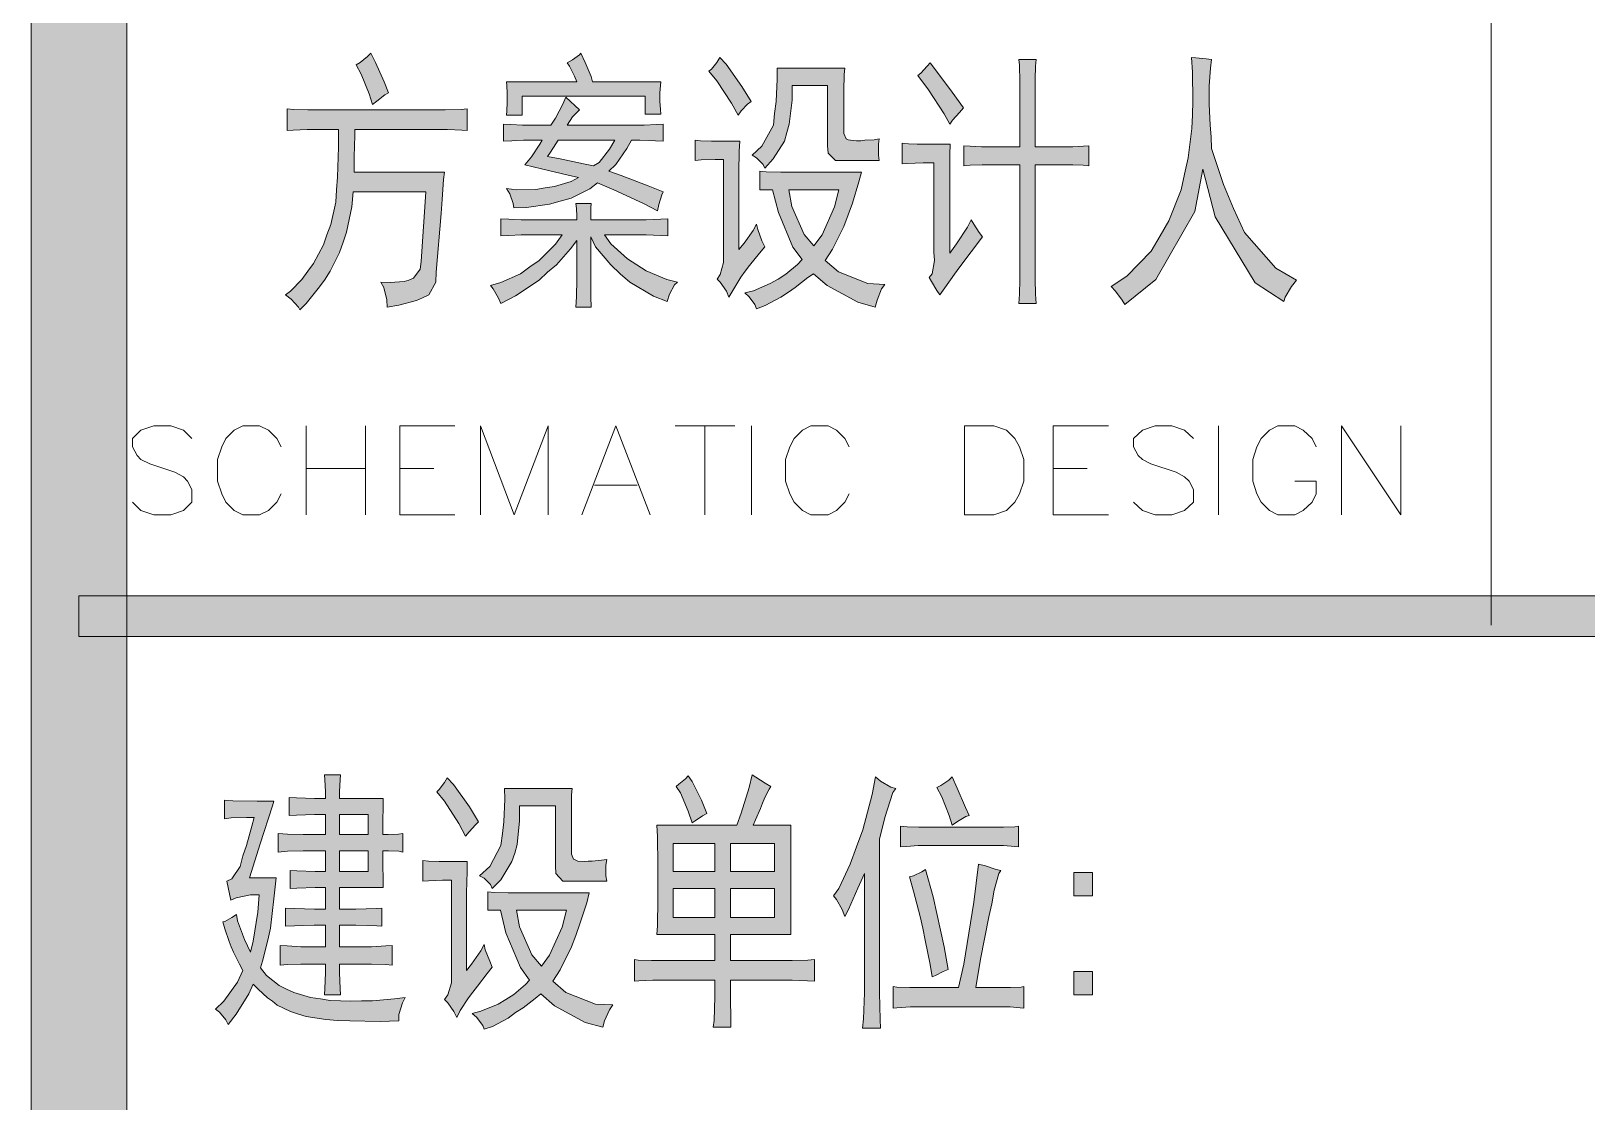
# Model space of a CAD drawing. Header units: millimetres. Extents: x 0 to 586, y 0 to 414.
# Drawn here: x 541.05 to 552.24, y 75.41 to 83.11 of the extents above; entities that cross this region are included whole.
import ezdxf

# ---------------------------------------------------------------- set-up
doc = ezdxf.new("R2010")
doc.units = ezdxf.units.MM

msp = doc.modelspace()

# ---------------------------------------------------------------- hatches: boundary and pattern name
h = msp.add_hatch(color=0)
h.dxf.hatch_style = 2
h.paths.add_polyline_path([(541.736139, 9.860139), (541.048222, 9.860139), (541.048222, 404.223361), (541.736139, 404.223361)])
h = msp.add_hatch(color=0)
h.dxf.hatch_style = 2
h.paths.add_polyline_path([(543.503556, 82.585278), (543.478861, 82.662889), (543.422417, 82.804), (543.387139, 82.871028), (543.415361, 82.888667), (543.468278, 82.931), (543.492972, 82.955694), (543.524722, 82.888667), (543.588222, 82.747556), (543.619972, 82.669944), (543.59175, 82.655833), (543.535306, 82.609972)])
h = msp.add_hatch(color=0)
h.dxf.hatch_style = 2
h.paths.add_polyline_path([(545.002861, 82.955694), (545.034611, 82.888667), (545.076944, 82.786361), (545.087528, 82.747556), (545.577889, 82.747556), (545.574361, 82.722861), (545.570833, 82.669944), (545.570833, 82.638194), (545.570833, 82.609972), (545.574361, 82.55), (545.577889, 82.514722), (545.465, 82.514722), (545.465, 82.64525), (544.579528, 82.64525), (544.579528, 82.507667), (544.466639, 82.507667), (544.470167, 82.539417), (544.473694, 82.599389), (544.473694, 82.631139), (544.473694, 82.666417), (544.470167, 82.722861), (544.466639, 82.747556), (544.974639, 82.747556), (544.957, 82.789889), (544.921722, 82.860444), (544.904083, 82.885139), (544.942889, 82.906306), (544.992278, 82.941583)])
h = msp.add_hatch(color=0)
h.dxf.hatch_style = 2
h.paths.add_polyline_path([(546.001222, 82.923944), (546.047083, 82.874556), (546.159972, 82.715806), (546.227, 82.606444), (546.202306, 82.588806), (546.156444, 82.539417), (546.135278, 82.507667), (546.085889, 82.595861), (545.980056, 82.754611), (545.923611, 82.825167), (545.94125, 82.839278), (545.980056, 82.888667)])
h = msp.add_hatch(color=0)
h.dxf.hatch_style = 2
h.paths.add_polyline_path([(546.883167, 82.183111), (546.833778, 82.183111), (546.780861, 82.236028), (546.777333, 82.288944), (546.777333, 82.722861), (546.523333, 82.722861), (546.523333, 82.617028), (546.502167, 82.444167), (546.484528, 82.384194), (546.466889, 82.320694), (546.38575, 82.193694), (546.325778, 82.126667), (546.315194, 82.154889), (546.265806, 82.20075), (546.234056, 82.221917), (546.304611, 82.285417), (546.389278, 82.437111), (546.396333, 82.521778), (546.406917, 82.606444), (546.413972, 82.768722), (546.413972, 82.846333), (546.900806, 82.846333), (546.897278, 82.800472), (546.89375, 82.684056), (546.89375, 82.617028), (546.89375, 82.405361), (546.89375, 82.377139), (546.911389, 82.338333), (546.9255, 82.331278), (546.943139, 82.32775), (546.985472, 82.324222), (547.017222, 82.324222), (547.045444, 82.32775), (547.112472, 82.331278), (547.14775, 82.338333), (547.144222, 82.299528), (547.144222, 82.221917), (547.14775, 82.183111)])
h = msp.add_hatch(color=0)
h.dxf.hatch_style = 2
h.paths.add_polyline_path([(547.514639, 82.885139), (547.553444, 82.83575), (547.673389, 82.673472), (547.754528, 82.560583), (547.726306, 82.528833), (547.676917, 82.472389), (547.65575, 82.444167), (547.616944, 82.51825), (547.504056, 82.691111), (547.426444, 82.793417), (547.447611, 82.811056), (547.493472, 82.860444)])
h = msp.add_hatch(color=0)
h.dxf.hatch_style = 2
h.paths.add_polyline_path([(548.160222, 82.281889), (548.160222, 82.669944), (548.160222, 82.747556), (548.156694, 82.8675), (548.153167, 82.909833), (548.276639, 82.909833), (548.273111, 82.860444), (548.269583, 82.768722), (548.269583, 82.729917), (548.269583, 82.281889), (548.505944, 82.281889), (548.541222, 82.281889), (548.618833, 82.285417), (548.657639, 82.288944), (548.657639, 82.144306), (548.615306, 82.147833), (548.541222, 82.151361), (548.513, 82.151361), (548.269583, 82.151361), (548.269583, 81.378778), (548.269583, 81.329389), (548.273111, 81.220028), (548.276639, 81.153), (548.153167, 81.153), (548.156694, 81.220028), (548.160222, 81.325861), (548.160222, 81.368194), (548.160222, 82.151361), (547.934444, 82.151361), (547.888583, 82.151361), (547.803917, 82.147833), (547.758056, 82.144306), (547.758056, 82.288944), (547.803917, 82.285417), (547.885056, 82.281889), (547.920333, 82.281889)])
h = msp.add_hatch(color=0)
h.dxf.hatch_style = 2
h.paths.add_polyline_path([(548.816389, 81.276472), (548.929278, 81.350556), (549.105667, 81.530472), (549.169167, 81.639833), (549.232667, 81.749194), (549.320861, 81.971444), (549.345556, 82.084333), (549.37025, 82.20075), (549.398472, 82.412417), (549.402, 82.511194), (549.405528, 82.609972), (549.402, 82.818111), (549.394944, 82.923944), (549.426694, 82.920417), (549.500778, 82.913361), (549.539583, 82.909833), (549.532528, 82.846333), (549.521944, 82.719333), (549.521944, 82.655833), (549.521944, 82.588806), (549.529, 82.437111), (549.536056, 82.352444), (549.539583, 82.267778), (549.62425, 82.01025), (549.698333, 81.837389), (549.775944, 81.664528), (550.001722, 81.407), (550.149889, 81.322333), (550.114611, 81.276472), (550.06875, 81.198861), (550.058167, 81.167111), (549.853556, 81.301167), (549.564278, 81.777417), (549.476083, 82.119611), (549.419639, 81.816222), (549.137417, 81.325861), (548.915167, 81.145944), (548.897528, 81.177694), (548.848139, 81.241194)])
h = msp.add_hatch(color=0)
h.paths.add_polyline_path([(544.992278, 82.546472), (544.942889, 82.497083), (544.904083, 82.437111), (545.419139, 82.437111), (545.457944, 82.437111), (545.546139, 82.440639), (545.595528, 82.444167), (545.595528, 82.320694), (545.539083, 82.324222), (545.426194, 82.32775), (545.366222, 82.32775), (545.334472, 82.267778), (545.253333, 82.154889), (545.203944, 82.1055), (545.292139, 82.07375), (545.486167, 81.999667), (545.595528, 81.957333), (545.584944, 81.936167), (545.563778, 81.865611), (545.553194, 81.81975), (545.454417, 81.872667), (545.239222, 81.971444), (545.122806, 82.020833), (545.066361, 81.9785), (544.932306, 81.911472), (544.854694, 81.890306), (544.777083, 81.869139), (544.611278, 81.844444), (544.519556, 81.840917), (544.516028, 81.872667), (544.491333, 81.943222), (544.466639, 81.982028), (544.540722, 81.971444), (544.678306, 81.974972), (544.745333, 81.985556), (544.812361, 81.996139), (544.932306, 82.031417), (544.985222, 82.059639), (544.911139, 82.077278), (544.720639, 82.123139), (544.600694, 82.151361), (544.646556, 82.207806), (544.706528, 82.299528), (544.724167, 82.32775), (544.614806, 82.32775), (544.590111, 82.32775), (544.505444, 82.324222), (544.445472, 82.320694), (544.445472, 82.444167), (544.498389, 82.440639), (544.583056, 82.437111), (544.614806, 82.437111), (544.787667, 82.437111), (544.819417, 82.4865), (544.872333, 82.588806), (544.8935, 82.638194)])
h.paths.add_polyline_path([(544.762972, 82.211333), (544.854694, 82.193694), (545.0205, 82.158417), (545.094583, 82.144306), (545.133389, 82.169), (545.207472, 82.26425), (545.246278, 82.32775), (544.840583, 82.32775), (544.822944, 82.303056), (544.784139, 82.243083)])
h = msp.add_hatch(color=0)
h.dxf.hatch_style = 2
h.paths.add_polyline_path([(542.889722, 82.553528), (542.935583, 82.55), (543.037889, 82.546472), (543.094333, 82.546472), (543.958639, 82.546472), (544.025667, 82.546472), (544.142083, 82.55), (544.184417, 82.553528), (544.184417, 82.398306), (544.145611, 82.401833), (544.043306, 82.405361), (543.976278, 82.405361), (543.376556, 82.405361), (543.376556, 82.363028), (543.373028, 82.207806), (543.373028, 82.098444), (544.022139, 82.098444), (544.015083, 82.045528), (544.0045, 81.900889), (543.997444, 81.802111), (543.962167, 81.378778), (543.958639, 81.308222), (543.90925, 81.2165), (543.863389, 81.195333), (543.821056, 81.174167), (543.694056, 81.142417), (543.609389, 81.128306), (543.605861, 81.181222), (543.584694, 81.269417), (543.563528, 81.308222), (543.630556, 81.304694), (543.732861, 81.31175), (543.764611, 81.322333), (543.799889, 81.336444), (543.84575, 81.399944), (543.852806, 81.456389), (543.888083, 81.957333), (543.365972, 81.957333), (543.355389, 81.847972), (543.316583, 81.668056), (543.291889, 81.593972), (543.267194, 81.519889), (543.200167, 81.385833), (543.157833, 81.322333), (543.111972, 81.262361), (543.027306, 81.153), (542.981444, 81.107139), (542.970861, 81.128306), (542.917944, 81.18475), (542.879139, 81.2165), (542.914417, 81.241194), (542.995556, 81.325861), (543.037889, 81.385833), (543.080222, 81.442278), (543.150778, 81.576333), (543.175472, 81.646889), (543.203694, 81.720972), (543.238972, 81.88325), (543.246028, 81.971444), (543.253083, 82.063167), (543.260139, 82.278361), (543.260139, 82.405361), (543.097861, 82.405361), (543.034361, 82.405361), (542.932056, 82.401833), (542.889722, 82.398306)])
h = msp.add_hatch(color=0)
h.dxf.hatch_style = 2
h.paths.add_polyline_path([(546.145861, 82.320694), (546.142333, 82.250139), (546.138806, 82.098444), (546.138806, 82.01025), (546.138806, 81.541056), (546.177611, 81.586917), (546.241111, 81.678639), (546.265806, 81.7245), (546.276389, 81.685694), (546.304611, 81.604556), (546.325778, 81.562222), (546.286972, 81.516361), (546.216417, 81.428167), (546.184667, 81.385833), (546.152917, 81.3435), (546.096472, 81.24825), (546.06825, 81.198861), (546.050611, 81.241194), (546.00475, 81.308222), (545.983583, 81.329389), (546.00475, 81.361139), (546.029444, 81.449333), (546.029444, 81.509306), (546.029444, 82.190167), (545.969472, 82.190167), (545.867167, 82.186639), (545.824833, 82.183111), (545.824833, 82.32775), (545.863639, 82.324222), (545.94125, 82.320694), (545.983583, 82.320694)])
h = msp.add_hatch(color=0)
h.dxf.hatch_style = 2
h.paths.add_polyline_path([(547.659278, 82.299528), (547.65575, 82.225444), (547.65575, 82.070222), (547.65575, 81.989083), (547.65575, 81.516361), (547.705139, 81.583389), (547.78275, 81.703333), (547.810972, 81.75625), (547.828611, 81.7245), (547.867417, 81.664528), (547.892111, 81.632778), (547.729833, 81.417583), (547.691028, 81.364667), (547.620472, 81.265889), (547.585194, 81.2165), (547.564028, 81.24825), (547.525222, 81.31175), (547.507583, 81.339972), (547.52875, 81.368194), (547.546389, 81.463444), (547.542861, 81.523417), (547.542861, 82.165472), (547.46525, 82.165472), (547.348833, 82.161944), (547.313556, 82.158417), (547.313556, 82.306583), (547.359417, 82.303056), (547.422917, 82.299528), (547.440556, 82.299528)])
h = msp.add_hatch(color=0)
h.paths.add_polyline_path([(546.2905, 82.1055), (546.336361, 82.101972), (546.442194, 82.098444), (546.498639, 82.098444), (547.02075, 82.098444), (547.003111, 82.027889), (546.95725, 81.876194), (546.9255, 81.791528), (546.89375, 81.706861), (546.812611, 81.544583), (546.759694, 81.463444), (546.854944, 81.382306), (547.066611, 81.297639), (547.190083, 81.290583), (547.165389, 81.258833), (547.133639, 81.177694), (547.119528, 81.128306), (546.996056, 81.163583), (546.773806, 81.283528), (546.675028, 81.368194), (546.636222, 81.339972), (546.5445, 81.269417), (546.495111, 81.234139), (546.442194, 81.198861), (546.329306, 81.138889), (546.265806, 81.114194), (546.255222, 81.145944), (546.212889, 81.202389), (546.181139, 81.230611), (546.244639, 81.244722), (546.364583, 81.297639), (546.421028, 81.329389), (546.477472, 81.364667), (546.562139, 81.435222), (546.593889, 81.4705), (546.526861, 81.558694), (546.424556, 81.809167), (546.382222, 81.971444), (546.2905, 81.971444)])
h.paths.add_polyline_path([(546.678556, 81.569278), (546.738528, 81.646889), (546.826722, 81.847972), (546.858472, 81.971444), (546.498639, 81.971444), (546.519806, 81.8515), (546.608, 81.650417)])
h = msp.add_hatch(color=0)
h.dxf.hatch_style = 2
h.paths.add_polyline_path([(544.974639, 81.75625), (544.974639, 81.780944), (544.971111, 81.837389), (544.967583, 81.872667), (545.076944, 81.872667), (545.073417, 81.840917), (545.073417, 81.784472), (545.073417, 81.75625), (545.419139, 81.75625), (545.472056, 81.75625), (545.577889, 81.759778), (545.627278, 81.763306), (545.627278, 81.639833), (545.577889, 81.643361), (545.472056, 81.646889), (545.419139, 81.646889), (545.172194, 81.646889), (545.218056, 81.583389), (545.338, 81.474028), (545.405028, 81.431694), (545.472056, 81.389361), (545.620222, 81.325861), (545.697833, 81.308222), (545.676667, 81.287056), (545.641389, 81.220028), (545.62375, 81.167111), (545.524972, 81.205917), (545.355639, 81.308222), (545.285083, 81.368194), (545.218056, 81.431694), (545.108694, 81.562222), (545.073417, 81.632778), (545.073417, 81.368194), (545.073417, 81.322333), (545.073417, 81.202389), (545.076944, 81.128306), (544.967583, 81.128306), (544.971111, 81.202389), (544.974639, 81.329389), (544.974639, 81.385833), (544.974639, 81.608083), (544.928778, 81.548111), (544.826472, 81.431694), (544.762972, 81.378778), (544.703, 81.322333), (544.533667, 81.209444), (544.427833, 81.153), (544.410194, 81.191806), (544.371389, 81.258833), (544.35375, 81.283528), (544.427833, 81.304694), (544.568944, 81.368194), (544.635972, 81.417583), (544.703, 81.463444), (544.819417, 81.579861), (544.868806, 81.646889), (544.60775, 81.646889), (544.572472, 81.646889), (544.484278, 81.643361), (544.427833, 81.639833), (544.427833, 81.763306), (544.484278, 81.759778), (544.572472, 81.75625), (544.60775, 81.75625)])
h = msp.add_hatch(color=0)
h.dxf.hatch_style = 2
h.paths.add_polyline_path([(541.390417, 78.757639), (541.390417, 79.050444), (575.772139, 79.050444), (575.772139, 78.757639)])
h = msp.add_hatch(color=0)
h.paths.add_polyline_path([(543.164889, 77.593472), (543.164889, 77.642861), (543.161361, 77.727528), (543.157833, 77.762806), (543.27425, 77.762806), (543.270722, 77.727528), (543.267194, 77.642861), (543.267194, 77.593472), (543.581167, 77.593472), (543.581167, 77.547611), (543.577639, 77.417083), (543.577639, 77.332417), (543.616444, 77.332417), (543.690528, 77.335944), (543.722278, 77.339472), (543.722278, 77.205417), (543.694056, 77.212472), (543.619972, 77.216), (543.577639, 77.216), (543.577639, 77.127806), (543.581167, 76.997278), (543.581167, 76.951417), (543.267194, 76.951417), (543.267194, 76.796194), (543.383611, 76.796194), (543.531778, 76.799722), (543.570583, 76.80325), (543.570583, 76.672722), (543.535306, 76.67625), (543.383611, 76.679778), (543.267194, 76.679778), (543.267194, 76.524556), (543.443583, 76.524556), (543.4965, 76.524556), (543.598806, 76.531611), (543.644667, 76.535139), (543.644667, 76.394028), (543.598806, 76.397556), (543.4965, 76.401083), (543.443583, 76.401083), (543.267194, 76.401083), (543.267194, 76.337583), (543.270722, 76.224694), (543.27425, 76.178833), (543.157833, 76.178833), (543.161361, 76.224694), (543.164889, 76.337583), (543.164889, 76.401083), (543.030833, 76.401083), (542.9885, 76.401083), (542.89325, 76.397556), (542.840333, 76.394028), (542.840333, 76.535139), (542.889722, 76.531611), (542.9885, 76.524556), (543.037889, 76.524556), (543.164889, 76.524556), (543.164889, 76.679778), (543.08375, 76.679778), (542.942639, 76.67625), (542.879139, 76.672722), (542.879139, 76.80325), (542.942639, 76.799722), (543.087278, 76.796194), (543.164889, 76.796194), (543.164889, 76.951417), (543.090806, 76.951417), (542.960278, 76.947889), (542.910889, 76.944361), (542.910889, 77.074889), (542.960278, 77.071361), (543.090806, 77.067833), (543.164889, 77.067833), (543.164889, 77.216), (543.059056, 77.216), (543.006139, 77.216), (542.89325, 77.212472), (542.826222, 77.205417), (542.826222, 77.339472), (542.89325, 77.335944), (543.006139, 77.332417), (543.059056, 77.332417), (543.164889, 77.332417), (543.164889, 77.477056), (543.087278, 77.477056), (542.95675, 77.473528), (542.903833, 77.47), (542.903833, 77.600528), (542.95675, 77.597), (543.087278, 77.593472)])
h.paths.add_polyline_path([(543.471806, 77.067833), (543.471806, 77.216), (543.267194, 77.216), (543.267194, 77.067833)])
h.paths.add_polyline_path([(543.471806, 77.332417), (543.471806, 77.477056), (543.267194, 77.477056), (543.267194, 77.332417)])
h = msp.add_hatch(color=0)
h.dxf.hatch_style = 2
h.paths.add_polyline_path([(544.039778, 77.741639), (544.085639, 77.69225), (544.202056, 77.5335), (544.265556, 77.424139), (544.244389, 77.402972), (544.198528, 77.353583), (544.173833, 77.321833), (544.124444, 77.413556), (544.022139, 77.572306), (543.965694, 77.639333), (543.983333, 77.656972), (544.022139, 77.706361)])
h = msp.add_hatch(color=0)
h.paths.add_polyline_path([(546.51275, 77.399444), (546.51275, 76.61275), (546.078833, 76.61275), (546.078833, 76.425778), (546.459833, 76.425778), (546.523333, 76.425778), (546.636222, 76.429306), (546.682083, 76.432833), (546.682083, 76.277611), (546.632694, 76.281139), (546.523333, 76.284667), (546.459833, 76.284667), (546.078833, 76.284667), (546.078833, 76.164722), (546.082361, 75.995389), (546.082361, 75.946), (545.955361, 75.946), (545.962417, 75.995389), (545.965944, 76.164722), (545.965944, 76.284667), (545.592, 76.284667), (545.521444, 76.284667), (545.419139, 76.281139), (545.387389, 76.277611), (545.387389, 76.432833), (545.415611, 76.429306), (545.510861, 76.425778), (545.577889, 76.425778), (545.965944, 76.425778), (545.965944, 76.61275), (545.549667, 76.61275), (545.553194, 76.67625), (545.556722, 76.86675), (545.556722, 76.990222), (545.556722, 77.113694), (545.553194, 77.318306), (545.549667, 77.399444), (546.124694, 77.399444), (546.156444, 77.487639), (546.212889, 77.671083), (546.234056, 77.762806), (546.262278, 77.745167), (546.329306, 77.702833), (546.368111, 77.678139), (546.357528, 77.6605), (546.325778, 77.600528), (546.308139, 77.558194), (546.294028, 77.519389), (546.25875, 77.43825), (546.241111, 77.399444)])
h.paths.add_polyline_path([(546.396333, 76.736222), (546.396333, 76.944361), (546.078833, 76.944361), (546.078833, 76.736222)])
h.paths.add_polyline_path([(546.396333, 77.067833), (546.396333, 77.268917), (546.078833, 77.268917), (546.078833, 77.067833)])
h.paths.add_polyline_path([(545.965944, 76.736222), (545.965944, 76.944361), (545.666083, 76.944361), (545.666083, 76.736222)])
h.paths.add_polyline_path([(545.965944, 77.067833), (545.965944, 77.268917), (545.666083, 77.268917), (545.666083, 77.067833)])
h = msp.add_hatch(color=0)
h.dxf.hatch_style = 2
h.paths.add_polyline_path([(545.775444, 77.75575), (545.803667, 77.713417), (545.870694, 77.579361), (545.9095, 77.484111), (545.87775, 77.466472), (545.824833, 77.431194), (545.803667, 77.417083), (545.775444, 77.50175), (545.719, 77.632278), (545.68725, 77.678139), (545.708417, 77.695778), (545.754278, 77.734583)])
h = msp.add_hatch(color=0)
h.dxf.hatch_style = 2
h.paths.add_polyline_path([(547.267694, 77.664028), (547.246528, 77.635806), (547.190083, 77.455889), (547.151278, 77.300667), (547.151278, 76.316417), (547.151278, 76.192944), (547.154806, 76.002444), (547.158333, 75.938944), (547.027806, 75.938944), (547.034861, 76.005972), (547.041917, 76.192944), (547.041917, 76.309361), (547.041917, 77.053722), (546.996056, 76.947889), (546.929028, 76.792667), (546.900806, 76.743278), (546.883167, 76.792667), (546.840833, 76.86675), (546.819667, 76.891444), (546.858472, 76.944361), (546.939611, 77.12075), (546.985472, 77.244222), (547.031333, 77.367694), (547.098361, 77.621694), (547.123056, 77.748694), (547.158333, 77.716944), (547.232417, 77.674611)])
h = msp.add_hatch(color=0)
h.dxf.hatch_style = 2
h.paths.add_polyline_path([(547.673389, 77.748694), (547.708667, 77.667556), (547.768639, 77.526444), (547.796861, 77.47), (547.772167, 77.462944), (547.712194, 77.427667), (547.673389, 77.399444), (547.652222, 77.47), (547.599306, 77.604056), (547.564028, 77.671083), (547.59225, 77.685194), (547.648694, 77.724)])
h = msp.add_hatch(color=0)
h.dxf.hatch_style = 2
h.paths.add_polyline_path([(542.794472, 77.572306), (542.783889, 77.540556), (542.695694, 77.265389), (542.618083, 77.021972), (542.812111, 77.021972), (542.794472, 76.870278), (542.769778, 76.658611), (542.755667, 76.595111), (542.741556, 76.535139), (542.713333, 76.42225), (542.699222, 76.372861), (542.741556, 76.319944), (542.833278, 76.245861), (542.886194, 76.221167), (542.939111, 76.196472), (543.059056, 76.161194), (543.129611, 76.150611), (543.200167, 76.140028), (543.348333, 76.132972), (543.425944, 76.1365), (543.503556, 76.1365), (543.662306, 76.150611), (543.739917, 76.161194), (543.71875, 76.122389), (543.694056, 76.037722), (543.694056, 75.991861), (543.56, 75.988333), (543.341278, 75.991861), (543.253083, 75.995389), (543.168417, 76.002444), (543.027306, 76.023611), (542.970861, 76.04125), (542.914417, 76.058889), (542.819167, 76.10475), (542.783889, 76.132972), (542.748611, 76.157667), (542.681583, 76.221167), (542.646306, 76.256444), (542.614556, 76.185889), (542.522833, 76.04125), (542.466389, 75.967167), (542.44875, 75.998917), (542.402889, 76.055361), (542.374667, 76.076528), (542.434639, 76.132972), (542.533417, 76.270556), (542.572222, 76.355222), (542.547528, 76.401083), (542.505194, 76.48575), (542.487556, 76.524556), (542.473444, 76.563361), (542.441694, 76.655083), (542.427583, 76.704472), (542.441694, 76.708), (542.491083, 76.736222), (542.526361, 76.757389), (542.533417, 76.711528), (542.582806, 76.577472), (542.625139, 76.48575), (542.646306, 76.566889), (542.678056, 76.775028), (542.688639, 76.8985), (542.625139, 76.8985), (542.522833, 76.877333), (542.484028, 76.859694), (542.455806, 76.997278), (542.491083, 77.014917), (542.551056, 77.103111), (542.572222, 77.180722), (542.596917, 77.254806), (542.635722, 77.392389), (542.653361, 77.455889), (542.596917, 77.455889), (542.487556, 77.452361), (542.438167, 77.445306), (542.438167, 77.579361), (542.498139, 77.575833), (542.674528, 77.572306)])
h = msp.add_hatch(color=0)
h.dxf.hatch_style = 2
h.paths.add_polyline_path([(544.921722, 76.997278), (544.872333, 76.997278), (544.822944, 77.053722), (544.819417, 77.106639), (544.819417, 77.540556), (544.561889, 77.540556), (544.561889, 77.431194), (544.54425, 77.261861), (544.526611, 77.198361), (544.505444, 77.138389), (544.427833, 77.007861), (544.364333, 76.944361), (544.35375, 76.972583), (544.307889, 77.018444), (544.272611, 77.036083), (544.346694, 77.103111), (544.427833, 77.254806), (544.438417, 77.339472), (544.449, 77.424139), (544.456056, 77.586417), (544.452528, 77.664028), (544.939361, 77.664028), (544.935833, 77.618167), (544.935833, 77.50175), (544.935833, 77.431194), (544.935833, 77.223056), (544.935833, 77.191306), (544.949944, 77.156028), (544.967583, 77.148972), (544.981694, 77.141917), (545.027556, 77.138389), (545.055778, 77.141917), (545.084, 77.141917), (545.151028, 77.148972), (545.189833, 77.1525), (545.182778, 77.113694), (545.182778, 77.036083), (545.189833, 76.997278)])
h = msp.add_hatch(color=0)
h.dxf.hatch_style = 2
h.paths.add_polyline_path([(547.994417, 77.385333), (548.043806, 77.385333), (548.124944, 77.388861), (548.149639, 77.392389), (548.149639, 77.244222), (548.124944, 77.24775), (548.043806, 77.254806), (547.987361, 77.254806), (547.468778, 77.254806), (547.429972, 77.254806), (547.345306, 77.24775), (547.302972, 77.244222), (547.302972, 77.392389), (547.348833, 77.388861), (547.4335, 77.385333), (547.468778, 77.385333)])
h = msp.add_hatch(color=0)
h.dxf.hatch_style = 2
h.paths.add_polyline_path([(544.184417, 77.138389), (544.184417, 77.067833), (544.180889, 76.912611), (544.180889, 76.827944), (544.180889, 76.355222), (544.216167, 76.401083), (544.283194, 76.496333), (544.307889, 76.542194), (544.314944, 76.503389), (544.346694, 76.42225), (544.364333, 76.379917), (544.329056, 76.334056), (544.2585, 76.242333), (544.22675, 76.2), (544.195, 76.157667), (544.135028, 76.065944), (544.110333, 76.016556), (544.089167, 76.058889), (544.046833, 76.122389), (544.022139, 76.147083), (544.046833, 76.178833), (544.071528, 76.267028), (544.071528, 76.323472), (544.071528, 77.004333), (544.008028, 77.004333), (543.905722, 77.000806), (543.866917, 76.997278), (543.866917, 77.145444), (543.905722, 77.141917), (543.983333, 77.138389), (544.022139, 77.138389)])
h = msp.add_hatch(color=0)
h.dxf.hatch_style = 2
h.paths.add_polyline_path([(548.022639, 77.074889), (548.008528, 77.053722), (547.976778, 76.933778), (547.959139, 76.835), (547.937972, 76.73975), (547.878, 76.436361), (547.842722, 76.23175), (548.040278, 76.23175), (548.093194, 76.23175), (548.170806, 76.235278), (548.188444, 76.238806), (548.188444, 76.083583), (548.16375, 76.087111), (548.089667, 76.094167), (548.040278, 76.094167), (547.447611, 76.094167), (547.373528, 76.094167), (547.27475, 76.087111), (547.250056, 76.083583), (547.250056, 76.238806), (547.27475, 76.235278), (547.37, 76.23175), (547.437028, 76.23175), (547.71925, 76.23175), (547.758056, 76.401083), (547.828611, 76.845583), (547.863889, 77.12075), (547.913278, 77.106639), (547.990889, 77.081944)])
h = msp.add_hatch(color=0)
h.dxf.hatch_style = 2
h.paths.add_polyline_path([(547.482889, 77.081944), (547.535806, 76.884389), (547.616944, 76.524556), (547.645167, 76.362278), (547.609889, 76.348167), (547.553444, 76.319944), (547.52875, 76.309361), (547.514639, 76.397556), (547.479361, 76.573944), (547.461722, 76.658611), (547.444083, 76.743278), (547.394694, 76.926722), (547.366472, 77.029028), (547.394694, 77.036083), (547.454667, 77.064306)])
h = msp.add_hatch(color=0)
h.dxf.hatch_style = 2
h.paths.add_polyline_path([(548.682333, 76.891444), (548.548278, 76.891444), (548.548278, 77.060778), (548.682333, 77.060778)])
h = msp.add_hatch(color=0)
h.paths.add_polyline_path([(544.332583, 76.919667), (544.378444, 76.916139), (544.48075, 76.912611), (544.540722, 76.912611), (545.062833, 76.912611), (545.045194, 76.842056), (544.995806, 76.690361), (544.967583, 76.605694), (544.935833, 76.524556), (544.854694, 76.35875), (544.801778, 76.277611), (544.8935, 76.196472), (545.108694, 76.111806), (545.232167, 76.108278), (545.207472, 76.073), (545.172194, 75.991861), (545.161611, 75.946), (545.034611, 75.981278), (544.812361, 76.101222), (544.713583, 76.185889), (544.674778, 76.154139), (544.586583, 76.087111), (544.533667, 76.051833), (544.48075, 76.013028), (544.367861, 75.953056), (544.307889, 75.931889), (544.297306, 75.960111), (544.251444, 76.020083), (544.219694, 76.044778), (544.283194, 76.062417), (544.406667, 76.111806), (544.463111, 76.147083), (544.519556, 76.182361), (544.604222, 76.252917), (544.632444, 76.284667), (544.568944, 76.376389), (544.463111, 76.626861), (544.424306, 76.789139), (544.332583, 76.789139)])
h.paths.add_polyline_path([(544.720639, 76.386972), (544.777083, 76.464583), (544.868806, 76.665667), (544.900556, 76.789139), (544.540722, 76.789139), (544.561889, 76.669194), (544.650083, 76.468111)])
h = msp.add_hatch(color=0)
h.dxf.hatch_style = 2
h.paths.add_polyline_path([(548.682333, 76.178833), (548.548278, 76.178833), (548.548278, 76.348167), (548.682333, 76.348167)])

# ---------------------------------------------------------------- linework, layer by layer
at = {"color": 0, "lineweight": 0}
for points in [[(541.736139, 9.860139), (541.048222, 9.860139), (541.048222, 404.223361), (541.736139, 404.223361)], [(543.503556, 82.585278), (543.478861, 82.662889), (543.422417, 82.804), (543.387139, 82.871028), (543.415361, 82.888667), (543.468278, 82.931), (543.492972, 82.955694), (543.524722, 82.888667), (543.588222, 82.747556), (543.619972, 82.669944), (543.59175, 82.655833), (543.535306, 82.609972)], [(545.002861, 82.955694), (545.034611, 82.888667), (545.076944, 82.786361), (545.087528, 82.747556), (545.577889, 82.747556), (545.574361, 82.722861), (545.570833, 82.669944), (545.570833, 82.638194), (545.570833, 82.609972), (545.574361, 82.55), (545.577889, 82.514722), (545.465, 82.514722), (545.465, 82.64525), (544.579528, 82.64525), (544.579528, 82.507667), (544.466639, 82.507667), (544.470167, 82.539417), (544.473694, 82.599389), (544.473694, 82.631139), (544.473694, 82.666417), (544.470167, 82.722861), (544.466639, 82.747556), (544.974639, 82.747556), (544.957, 82.789889), (544.921722, 82.860444), (544.904083, 82.885139), (544.942889, 82.906306), (544.992278, 82.941583)], [(546.001222, 82.923944), (546.047083, 82.874556), (546.159972, 82.715806), (546.227, 82.606444), (546.202306, 82.588806), (546.156444, 82.539417), (546.135278, 82.507667), (546.085889, 82.595861), (545.980056, 82.754611), (545.923611, 82.825167), (545.94125, 82.839278), (545.980056, 82.888667)], [(546.883167, 82.183111), (546.833778, 82.183111), (546.780861, 82.236028), (546.777333, 82.288944), (546.777333, 82.722861), (546.523333, 82.722861), (546.523333, 82.617028), (546.502167, 82.444167), (546.484528, 82.384194), (546.466889, 82.320694), (546.38575, 82.193694), (546.325778, 82.126667), (546.315194, 82.154889), (546.265806, 82.20075), (546.234056, 82.221917), (546.304611, 82.285417), (546.389278, 82.437111), (546.396333, 82.521778), (546.406917, 82.606444), (546.413972, 82.768722), (546.413972, 82.846333), (546.900806, 82.846333), (546.897278, 82.800472), (546.89375, 82.684056), (546.89375, 82.617028), (546.89375, 82.405361), (546.89375, 82.377139), (546.911389, 82.338333), (546.9255, 82.331278), (546.943139, 82.32775), (546.985472, 82.324222), (547.017222, 82.324222), (547.045444, 82.32775), (547.112472, 82.331278), (547.14775, 82.338333), (547.144222, 82.299528), (547.144222, 82.221917), (547.14775, 82.183111)], [(547.514639, 82.885139), (547.553444, 82.83575), (547.673389, 82.673472), (547.754528, 82.560583), (547.726306, 82.528833), (547.676917, 82.472389), (547.65575, 82.444167), (547.616944, 82.51825), (547.504056, 82.691111), (547.426444, 82.793417), (547.447611, 82.811056), (547.493472, 82.860444)], [(548.160222, 82.281889), (548.160222, 82.669944), (548.160222, 82.747556), (548.156694, 82.8675), (548.153167, 82.909833), (548.276639, 82.909833), (548.273111, 82.860444), (548.269583, 82.768722), (548.269583, 82.729917), (548.269583, 82.281889), (548.505944, 82.281889), (548.541222, 82.281889), (548.618833, 82.285417), (548.657639, 82.288944), (548.657639, 82.144306), (548.615306, 82.147833), (548.541222, 82.151361), (548.513, 82.151361), (548.269583, 82.151361), (548.269583, 81.378778), (548.269583, 81.329389), (548.273111, 81.220028), (548.276639, 81.153), (548.153167, 81.153), (548.156694, 81.220028), (548.160222, 81.325861), (548.160222, 81.368194), (548.160222, 82.151361), (547.934444, 82.151361), (547.888583, 82.151361), (547.803917, 82.147833), (547.758056, 82.144306), (547.758056, 82.288944), (547.803917, 82.285417), (547.885056, 82.281889), (547.920333, 82.281889)], [(548.816389, 81.276472), (548.929278, 81.350556), (549.105667, 81.530472), (549.169167, 81.639833), (549.232667, 81.749194), (549.320861, 81.971444), (549.345556, 82.084333), (549.37025, 82.20075), (549.398472, 82.412417), (549.402, 82.511194), (549.405528, 82.609972), (549.402, 82.818111), (549.394944, 82.923944), (549.426694, 82.920417), (549.500778, 82.913361), (549.539583, 82.909833), (549.532528, 82.846333), (549.521944, 82.719333), (549.521944, 82.655833), (549.521944, 82.588806), (549.529, 82.437111), (549.536056, 82.352444), (549.539583, 82.267778), (549.62425, 82.01025), (549.698333, 81.837389), (549.775944, 81.664528), (550.001722, 81.407), (550.149889, 81.322333), (550.114611, 81.276472), (550.06875, 81.198861), (550.058167, 81.167111), (549.853556, 81.301167), (549.564278, 81.777417), (549.476083, 82.119611), (549.419639, 81.816222), (549.137417, 81.325861), (548.915167, 81.145944), (548.897528, 81.177694), (548.848139, 81.241194)], [(544.992278, 82.546472), (544.942889, 82.497083), (544.904083, 82.437111), (545.419139, 82.437111), (545.457944, 82.437111), (545.546139, 82.440639), (545.595528, 82.444167), (545.595528, 82.320694), (545.539083, 82.324222), (545.426194, 82.32775), (545.366222, 82.32775), (545.334472, 82.267778), (545.253333, 82.154889), (545.203944, 82.1055), (545.292139, 82.07375), (545.486167, 81.999667), (545.595528, 81.957333), (545.584944, 81.936167), (545.563778, 81.865611), (545.553194, 81.81975), (545.454417, 81.872667), (545.239222, 81.971444), (545.122806, 82.020833), (545.066361, 81.9785), (544.932306, 81.911472), (544.854694, 81.890306), (544.777083, 81.869139), (544.611278, 81.844444), (544.519556, 81.840917), (544.516028, 81.872667), (544.491333, 81.943222), (544.466639, 81.982028), (544.540722, 81.971444), (544.678306, 81.974972), (544.745333, 81.985556), (544.812361, 81.996139), (544.932306, 82.031417), (544.985222, 82.059639), (544.911139, 82.077278), (544.720639, 82.123139), (544.600694, 82.151361), (544.646556, 82.207806), (544.706528, 82.299528), (544.724167, 82.32775), (544.614806, 82.32775), (544.590111, 82.32775), (544.505444, 82.324222), (544.445472, 82.320694), (544.445472, 82.444167), (544.498389, 82.440639), (544.583056, 82.437111), (544.614806, 82.437111), (544.787667, 82.437111), (544.819417, 82.4865), (544.872333, 82.588806), (544.8935, 82.638194)], [(542.889722, 82.553528), (542.935583, 82.55), (543.037889, 82.546472), (543.094333, 82.546472), (543.958639, 82.546472), (544.025667, 82.546472), (544.142083, 82.55), (544.184417, 82.553528), (544.184417, 82.398306), (544.145611, 82.401833), (544.043306, 82.405361), (543.976278, 82.405361), (543.376556, 82.405361), (543.376556, 82.363028), (543.373028, 82.207806), (543.373028, 82.098444), (544.022139, 82.098444), (544.015083, 82.045528), (544.0045, 81.900889), (543.997444, 81.802111), (543.962167, 81.378778), (543.958639, 81.308222), (543.90925, 81.2165), (543.863389, 81.195333), (543.821056, 81.174167), (543.694056, 81.142417), (543.609389, 81.128306), (543.605861, 81.181222), (543.584694, 81.269417), (543.563528, 81.308222), (543.630556, 81.304694), (543.732861, 81.31175), (543.764611, 81.322333), (543.799889, 81.336444), (543.84575, 81.399944), (543.852806, 81.456389), (543.888083, 81.957333), (543.365972, 81.957333), (543.355389, 81.847972), (543.316583, 81.668056), (543.291889, 81.593972), (543.267194, 81.519889), (543.200167, 81.385833), (543.157833, 81.322333), (543.111972, 81.262361), (543.027306, 81.153), (542.981444, 81.107139), (542.970861, 81.128306), (542.917944, 81.18475), (542.879139, 81.2165), (542.914417, 81.241194), (542.995556, 81.325861), (543.037889, 81.385833), (543.080222, 81.442278), (543.150778, 81.576333), (543.175472, 81.646889), (543.203694, 81.720972), (543.238972, 81.88325), (543.246028, 81.971444), (543.253083, 82.063167), (543.260139, 82.278361), (543.260139, 82.405361), (543.097861, 82.405361), (543.034361, 82.405361), (542.932056, 82.401833), (542.889722, 82.398306)], [(544.762972, 82.211333), (544.854694, 82.193694), (545.0205, 82.158417), (545.094583, 82.144306), (545.133389, 82.169), (545.207472, 82.26425), (545.246278, 82.32775), (544.840583, 82.32775), (544.822944, 82.303056), (544.784139, 82.243083)], [(546.145861, 82.320694), (546.142333, 82.250139), (546.138806, 82.098444), (546.138806, 82.01025), (546.138806, 81.541056), (546.177611, 81.586917), (546.241111, 81.678639), (546.265806, 81.7245), (546.276389, 81.685694), (546.304611, 81.604556), (546.325778, 81.562222), (546.286972, 81.516361), (546.216417, 81.428167), (546.184667, 81.385833), (546.152917, 81.3435), (546.096472, 81.24825), (546.06825, 81.198861), (546.050611, 81.241194), (546.00475, 81.308222), (545.983583, 81.329389), (546.00475, 81.361139), (546.029444, 81.449333), (546.029444, 81.509306), (546.029444, 82.190167), (545.969472, 82.190167), (545.867167, 82.186639), (545.824833, 82.183111), (545.824833, 82.32775), (545.863639, 82.324222), (545.94125, 82.320694), (545.983583, 82.320694)], [(547.659278, 82.299528), (547.65575, 82.225444), (547.65575, 82.070222), (547.65575, 81.989083), (547.65575, 81.516361), (547.705139, 81.583389), (547.78275, 81.703333), (547.810972, 81.75625), (547.828611, 81.7245), (547.867417, 81.664528), (547.892111, 81.632778), (547.729833, 81.417583), (547.691028, 81.364667), (547.620472, 81.265889), (547.585194, 81.2165), (547.564028, 81.24825), (547.525222, 81.31175), (547.507583, 81.339972), (547.52875, 81.368194), (547.546389, 81.463444), (547.542861, 81.523417), (547.542861, 82.165472), (547.46525, 82.165472), (547.348833, 82.161944), (547.313556, 82.158417), (547.313556, 82.306583), (547.359417, 82.303056), (547.422917, 82.299528), (547.440556, 82.299528)], [(546.2905, 82.1055), (546.336361, 82.101972), (546.442194, 82.098444), (546.498639, 82.098444), (547.02075, 82.098444), (547.003111, 82.027889), (546.95725, 81.876194), (546.9255, 81.791528), (546.89375, 81.706861), (546.812611, 81.544583), (546.759694, 81.463444), (546.854944, 81.382306), (547.066611, 81.297639), (547.190083, 81.290583), (547.165389, 81.258833), (547.133639, 81.177694), (547.119528, 81.128306), (546.996056, 81.163583), (546.773806, 81.283528), (546.675028, 81.368194), (546.636222, 81.339972), (546.5445, 81.269417), (546.495111, 81.234139), (546.442194, 81.198861), (546.329306, 81.138889), (546.265806, 81.114194), (546.255222, 81.145944), (546.212889, 81.202389), (546.181139, 81.230611), (546.244639, 81.244722), (546.364583, 81.297639), (546.421028, 81.329389), (546.477472, 81.364667), (546.562139, 81.435222), (546.593889, 81.4705), (546.526861, 81.558694), (546.424556, 81.809167), (546.382222, 81.971444), (546.2905, 81.971444)], [(546.678556, 81.569278), (546.738528, 81.646889), (546.826722, 81.847972), (546.858472, 81.971444), (546.498639, 81.971444), (546.519806, 81.8515), (546.608, 81.650417)], [(544.974639, 81.75625), (544.974639, 81.780944), (544.971111, 81.837389), (544.967583, 81.872667), (545.076944, 81.872667), (545.073417, 81.840917), (545.073417, 81.784472), (545.073417, 81.75625), (545.419139, 81.75625), (545.472056, 81.75625), (545.577889, 81.759778), (545.627278, 81.763306), (545.627278, 81.639833), (545.577889, 81.643361), (545.472056, 81.646889), (545.419139, 81.646889), (545.172194, 81.646889), (545.218056, 81.583389), (545.338, 81.474028), (545.405028, 81.431694), (545.472056, 81.389361), (545.620222, 81.325861), (545.697833, 81.308222), (545.676667, 81.287056), (545.641389, 81.220028), (545.62375, 81.167111), (545.524972, 81.205917), (545.355639, 81.308222), (545.285083, 81.368194), (545.218056, 81.431694), (545.108694, 81.562222), (545.073417, 81.632778), (545.073417, 81.368194), (545.073417, 81.322333), (545.073417, 81.202389), (545.076944, 81.128306), (544.967583, 81.128306), (544.971111, 81.202389), (544.974639, 81.329389), (544.974639, 81.385833), (544.974639, 81.608083), (544.928778, 81.548111), (544.826472, 81.431694), (544.762972, 81.378778), (544.703, 81.322333), (544.533667, 81.209444), (544.427833, 81.153), (544.410194, 81.191806), (544.371389, 81.258833), (544.35375, 81.283528), (544.427833, 81.304694), (544.568944, 81.368194), (544.635972, 81.417583), (544.703, 81.463444), (544.819417, 81.579861), (544.868806, 81.646889), (544.60775, 81.646889), (544.572472, 81.646889), (544.484278, 81.643361), (544.427833, 81.639833), (544.427833, 81.763306), (544.484278, 81.759778), (544.572472, 81.75625), (544.60775, 81.75625)], [(547.761583, 79.632528), (547.761583, 80.274583), (547.97325, 80.274583), (548.064972, 80.242833), (548.124944, 80.182861), (548.156694, 80.122889), (548.188444, 80.031167), (548.188444, 79.875944), (548.156694, 79.784222), (548.124944, 79.72425), (548.064972, 79.664278), (547.97325, 79.632528)], [(541.390417, 78.757639), (541.390417, 79.050444), (575.772139, 79.050444), (575.772139, 78.757639)], [(543.164889, 77.593472), (543.164889, 77.642861), (543.161361, 77.727528), (543.157833, 77.762806), (543.27425, 77.762806), (543.270722, 77.727528), (543.267194, 77.642861), (543.267194, 77.593472), (543.581167, 77.593472), (543.581167, 77.547611), (543.577639, 77.417083), (543.577639, 77.332417), (543.616444, 77.332417), (543.690528, 77.335944), (543.722278, 77.339472), (543.722278, 77.205417), (543.694056, 77.212472), (543.619972, 77.216), (543.577639, 77.216), (543.577639, 77.127806), (543.581167, 76.997278), (543.581167, 76.951417), (543.267194, 76.951417), (543.267194, 76.796194), (543.383611, 76.796194), (543.531778, 76.799722), (543.570583, 76.80325), (543.570583, 76.672722), (543.535306, 76.67625), (543.383611, 76.679778), (543.267194, 76.679778), (543.267194, 76.524556), (543.443583, 76.524556), (543.4965, 76.524556), (543.598806, 76.531611), (543.644667, 76.535139), (543.644667, 76.394028), (543.598806, 76.397556), (543.4965, 76.401083), (543.443583, 76.401083), (543.267194, 76.401083), (543.267194, 76.337583), (543.270722, 76.224694), (543.27425, 76.178833), (543.157833, 76.178833), (543.161361, 76.224694), (543.164889, 76.337583), (543.164889, 76.401083), (543.030833, 76.401083), (542.9885, 76.401083), (542.89325, 76.397556), (542.840333, 76.394028), (542.840333, 76.535139), (542.889722, 76.531611), (542.9885, 76.524556), (543.037889, 76.524556), (543.164889, 76.524556), (543.164889, 76.679778), (543.08375, 76.679778), (542.942639, 76.67625), (542.879139, 76.672722), (542.879139, 76.80325), (542.942639, 76.799722), (543.087278, 76.796194), (543.164889, 76.796194), (543.164889, 76.951417), (543.090806, 76.951417), (542.960278, 76.947889), (542.910889, 76.944361), (542.910889, 77.074889), (542.960278, 77.071361), (543.090806, 77.067833), (543.164889, 77.067833), (543.164889, 77.216), (543.059056, 77.216), (543.006139, 77.216), (542.89325, 77.212472), (542.826222, 77.205417), (542.826222, 77.339472), (542.89325, 77.335944), (543.006139, 77.332417), (543.059056, 77.332417), (543.164889, 77.332417), (543.164889, 77.477056), (543.087278, 77.477056), (542.95675, 77.473528), (542.903833, 77.47), (542.903833, 77.600528), (542.95675, 77.597), (543.087278, 77.593472)], [(544.039778, 77.741639), (544.085639, 77.69225), (544.202056, 77.5335), (544.265556, 77.424139), (544.244389, 77.402972), (544.198528, 77.353583), (544.173833, 77.321833), (544.124444, 77.413556), (544.022139, 77.572306), (543.965694, 77.639333), (543.983333, 77.656972), (544.022139, 77.706361)], [(546.51275, 77.399444), (546.51275, 76.61275), (546.078833, 76.61275), (546.078833, 76.425778), (546.459833, 76.425778), (546.523333, 76.425778), (546.636222, 76.429306), (546.682083, 76.432833), (546.682083, 76.277611), (546.632694, 76.281139), (546.523333, 76.284667), (546.459833, 76.284667), (546.078833, 76.284667), (546.078833, 76.164722), (546.082361, 75.995389), (546.082361, 75.946), (545.955361, 75.946), (545.962417, 75.995389), (545.965944, 76.164722), (545.965944, 76.284667), (545.592, 76.284667), (545.521444, 76.284667), (545.419139, 76.281139), (545.387389, 76.277611), (545.387389, 76.432833), (545.415611, 76.429306), (545.510861, 76.425778), (545.577889, 76.425778), (545.965944, 76.425778), (545.965944, 76.61275), (545.549667, 76.61275), (545.553194, 76.67625), (545.556722, 76.86675), (545.556722, 76.990222), (545.556722, 77.113694), (545.553194, 77.318306), (545.549667, 77.399444), (546.124694, 77.399444), (546.156444, 77.487639), (546.212889, 77.671083), (546.234056, 77.762806), (546.262278, 77.745167), (546.329306, 77.702833), (546.368111, 77.678139), (546.357528, 77.6605), (546.325778, 77.600528), (546.308139, 77.558194), (546.294028, 77.519389), (546.25875, 77.43825), (546.241111, 77.399444)], [(545.775444, 77.75575), (545.803667, 77.713417), (545.870694, 77.579361), (545.9095, 77.484111), (545.87775, 77.466472), (545.824833, 77.431194), (545.803667, 77.417083), (545.775444, 77.50175), (545.719, 77.632278), (545.68725, 77.678139), (545.708417, 77.695778), (545.754278, 77.734583)], [(547.267694, 77.664028), (547.246528, 77.635806), (547.190083, 77.455889), (547.151278, 77.300667), (547.151278, 76.316417), (547.151278, 76.192944), (547.154806, 76.002444), (547.158333, 75.938944), (547.027806, 75.938944), (547.034861, 76.005972), (547.041917, 76.192944), (547.041917, 76.309361), (547.041917, 77.053722), (546.996056, 76.947889), (546.929028, 76.792667), (546.900806, 76.743278), (546.883167, 76.792667), (546.840833, 76.86675), (546.819667, 76.891444), (546.858472, 76.944361), (546.939611, 77.12075), (546.985472, 77.244222), (547.031333, 77.367694), (547.098361, 77.621694), (547.123056, 77.748694), (547.158333, 77.716944), (547.232417, 77.674611)], [(547.673389, 77.748694), (547.708667, 77.667556), (547.768639, 77.526444), (547.796861, 77.47), (547.772167, 77.462944), (547.712194, 77.427667), (547.673389, 77.399444), (547.652222, 77.47), (547.599306, 77.604056), (547.564028, 77.671083), (547.59225, 77.685194), (547.648694, 77.724)], [(542.794472, 77.572306), (542.783889, 77.540556), (542.695694, 77.265389), (542.618083, 77.021972), (542.812111, 77.021972), (542.794472, 76.870278), (542.769778, 76.658611), (542.755667, 76.595111), (542.741556, 76.535139), (542.713333, 76.42225), (542.699222, 76.372861), (542.741556, 76.319944), (542.833278, 76.245861), (542.886194, 76.221167), (542.939111, 76.196472), (543.059056, 76.161194), (543.129611, 76.150611), (543.200167, 76.140028), (543.348333, 76.132972), (543.425944, 76.1365), (543.503556, 76.1365), (543.662306, 76.150611), (543.739917, 76.161194), (543.71875, 76.122389), (543.694056, 76.037722), (543.694056, 75.991861), (543.56, 75.988333), (543.341278, 75.991861), (543.253083, 75.995389), (543.168417, 76.002444), (543.027306, 76.023611), (542.970861, 76.04125), (542.914417, 76.058889), (542.819167, 76.10475), (542.783889, 76.132972), (542.748611, 76.157667), (542.681583, 76.221167), (542.646306, 76.256444), (542.614556, 76.185889), (542.522833, 76.04125), (542.466389, 75.967167), (542.44875, 75.998917), (542.402889, 76.055361), (542.374667, 76.076528), (542.434639, 76.132972), (542.533417, 76.270556), (542.572222, 76.355222), (542.547528, 76.401083), (542.505194, 76.48575), (542.487556, 76.524556), (542.473444, 76.563361), (542.441694, 76.655083), (542.427583, 76.704472), (542.441694, 76.708), (542.491083, 76.736222), (542.526361, 76.757389), (542.533417, 76.711528), (542.582806, 76.577472), (542.625139, 76.48575), (542.646306, 76.566889), (542.678056, 76.775028), (542.688639, 76.8985), (542.625139, 76.8985), (542.522833, 76.877333), (542.484028, 76.859694), (542.455806, 76.997278), (542.491083, 77.014917), (542.551056, 77.103111), (542.572222, 77.180722), (542.596917, 77.254806), (542.635722, 77.392389), (542.653361, 77.455889), (542.596917, 77.455889), (542.487556, 77.452361), (542.438167, 77.445306), (542.438167, 77.579361), (542.498139, 77.575833), (542.674528, 77.572306)], [(544.921722, 76.997278), (544.872333, 76.997278), (544.822944, 77.053722), (544.819417, 77.106639), (544.819417, 77.540556), (544.561889, 77.540556), (544.561889, 77.431194), (544.54425, 77.261861), (544.526611, 77.198361), (544.505444, 77.138389), (544.427833, 77.007861), (544.364333, 76.944361), (544.35375, 76.972583), (544.307889, 77.018444), (544.272611, 77.036083), (544.346694, 77.103111), (544.427833, 77.254806), (544.438417, 77.339472), (544.449, 77.424139), (544.456056, 77.586417), (544.452528, 77.664028), (544.939361, 77.664028), (544.935833, 77.618167), (544.935833, 77.50175), (544.935833, 77.431194), (544.935833, 77.223056), (544.935833, 77.191306), (544.949944, 77.156028), (544.967583, 77.148972), (544.981694, 77.141917), (545.027556, 77.138389), (545.055778, 77.141917), (545.084, 77.141917), (545.151028, 77.148972), (545.189833, 77.1525), (545.182778, 77.113694), (545.182778, 77.036083), (545.189833, 76.997278)], [(543.471806, 77.332417), (543.471806, 77.477056), (543.267194, 77.477056), (543.267194, 77.332417)], [(547.994417, 77.385333), (548.043806, 77.385333), (548.124944, 77.388861), (548.149639, 77.392389), (548.149639, 77.244222), (548.124944, 77.24775), (548.043806, 77.254806), (547.987361, 77.254806), (547.468778, 77.254806), (547.429972, 77.254806), (547.345306, 77.24775), (547.302972, 77.244222), (547.302972, 77.392389), (547.348833, 77.388861), (547.4335, 77.385333), (547.468778, 77.385333)], [(545.965944, 77.067833), (545.965944, 77.268917), (545.666083, 77.268917), (545.666083, 77.067833)], [(546.396333, 77.067833), (546.396333, 77.268917), (546.078833, 77.268917), (546.078833, 77.067833)], [(543.471806, 77.067833), (543.471806, 77.216), (543.267194, 77.216), (543.267194, 77.067833)], [(544.184417, 77.138389), (544.184417, 77.067833), (544.180889, 76.912611), (544.180889, 76.827944), (544.180889, 76.355222), (544.216167, 76.401083), (544.283194, 76.496333), (544.307889, 76.542194), (544.314944, 76.503389), (544.346694, 76.42225), (544.364333, 76.379917), (544.329056, 76.334056), (544.2585, 76.242333), (544.22675, 76.2), (544.195, 76.157667), (544.135028, 76.065944), (544.110333, 76.016556), (544.089167, 76.058889), (544.046833, 76.122389), (544.022139, 76.147083), (544.046833, 76.178833), (544.071528, 76.267028), (544.071528, 76.323472), (544.071528, 77.004333), (544.008028, 77.004333), (543.905722, 77.000806), (543.866917, 76.997278), (543.866917, 77.145444), (543.905722, 77.141917), (543.983333, 77.138389), (544.022139, 77.138389)], [(548.022639, 77.074889), (548.008528, 77.053722), (547.976778, 76.933778), (547.959139, 76.835), (547.937972, 76.73975), (547.878, 76.436361), (547.842722, 76.23175), (548.040278, 76.23175), (548.093194, 76.23175), (548.170806, 76.235278), (548.188444, 76.238806), (548.188444, 76.083583), (548.16375, 76.087111), (548.089667, 76.094167), (548.040278, 76.094167), (547.447611, 76.094167), (547.373528, 76.094167), (547.27475, 76.087111), (547.250056, 76.083583), (547.250056, 76.238806), (547.27475, 76.235278), (547.37, 76.23175), (547.437028, 76.23175), (547.71925, 76.23175), (547.758056, 76.401083), (547.828611, 76.845583), (547.863889, 77.12075), (547.913278, 77.106639), (547.990889, 77.081944)], [(547.482889, 77.081944), (547.535806, 76.884389), (547.616944, 76.524556), (547.645167, 76.362278), (547.609889, 76.348167), (547.553444, 76.319944), (547.52875, 76.309361), (547.514639, 76.397556), (547.479361, 76.573944), (547.461722, 76.658611), (547.444083, 76.743278), (547.394694, 76.926722), (547.366472, 77.029028), (547.394694, 77.036083), (547.454667, 77.064306)], [(548.682333, 76.891444), (548.548278, 76.891444), (548.548278, 77.060778), (548.682333, 77.060778)], [(544.332583, 76.919667), (544.378444, 76.916139), (544.48075, 76.912611), (544.540722, 76.912611), (545.062833, 76.912611), (545.045194, 76.842056), (544.995806, 76.690361), (544.967583, 76.605694), (544.935833, 76.524556), (544.854694, 76.35875), (544.801778, 76.277611), (544.8935, 76.196472), (545.108694, 76.111806), (545.232167, 76.108278), (545.207472, 76.073), (545.172194, 75.991861), (545.161611, 75.946), (545.034611, 75.981278), (544.812361, 76.101222), (544.713583, 76.185889), (544.674778, 76.154139), (544.586583, 76.087111), (544.533667, 76.051833), (544.48075, 76.013028), (544.367861, 75.953056), (544.307889, 75.931889), (544.297306, 75.960111), (544.251444, 76.020083), (544.219694, 76.044778), (544.283194, 76.062417), (544.406667, 76.111806), (544.463111, 76.147083), (544.519556, 76.182361), (544.604222, 76.252917), (544.632444, 76.284667), (544.568944, 76.376389), (544.463111, 76.626861), (544.424306, 76.789139), (544.332583, 76.789139)], [(545.965944, 76.736222), (545.965944, 76.944361), (545.666083, 76.944361), (545.666083, 76.736222)], [(546.396333, 76.736222), (546.396333, 76.944361), (546.078833, 76.944361), (546.078833, 76.736222)], [(544.720639, 76.386972), (544.777083, 76.464583), (544.868806, 76.665667), (544.900556, 76.789139), (544.540722, 76.789139), (544.561889, 76.669194), (544.650083, 76.468111)], [(548.682333, 76.178833), (548.548278, 76.178833), (548.548278, 76.348167), (548.682333, 76.348167)]]:
    msp.add_lwpolyline(points, close=True, dxfattribs=at)
for points in [[(551.550417, 78.838778), (551.550417, 118.251111)], [(542.205333, 80.182861), (542.145361, 80.242833), (542.053639, 80.274583), (541.930167, 80.274583), (541.838444, 80.242833), (541.778472, 80.182861), (541.778472, 80.122889), (541.810222, 80.059389), (541.838444, 80.031167), (541.901944, 79.999417), (542.081861, 79.939444), (542.145361, 79.907694), (542.173583, 79.875944), (542.205333, 79.815972), (542.205333, 79.72425), (542.145361, 79.664278), (542.053639, 79.632528), (541.930167, 79.632528), (541.838444, 79.664278), (541.778472, 79.72425)], [(542.847389, 80.122889), (542.815639, 80.182861), (542.755667, 80.242833), (542.692167, 80.274583), (542.572222, 80.274583), (542.508722, 80.242833), (542.44875, 80.182861), (542.420528, 80.122889), (542.388778, 80.031167), (542.388778, 79.875944), (542.420528, 79.784222), (542.44875, 79.72425), (542.508722, 79.664278), (542.572222, 79.632528), (542.692167, 79.632528), (542.755667, 79.664278), (542.815639, 79.72425), (542.847389, 79.784222)], [(543.027306, 79.632528), (543.027306, 80.274583)], [(543.454167, 80.274583), (543.454167, 79.632528)], [(543.701111, 79.632528), (543.701111, 80.274583), (544.096222, 80.274583)], [(544.279667, 79.632528), (544.279667, 80.274583), (544.523083, 79.632528), (544.7665, 80.274583), (544.7665, 79.632528)], [(545.009917, 79.632528), (545.253333, 80.274583), (545.500278, 79.632528)], [(545.680194, 80.274583), (546.110583, 80.274583)], [(545.895389, 80.274583), (545.895389, 79.632528)], [(546.230528, 79.632528), (546.230528, 80.274583)], [(546.932556, 80.122889), (546.900806, 80.182861), (546.840833, 80.242833), (546.780861, 80.274583), (546.657389, 80.274583), (546.597417, 80.242833), (546.537444, 80.182861), (546.505694, 80.122889), (546.473944, 80.031167), (546.473944, 79.875944), (546.505694, 79.784222), (546.537444, 79.72425), (546.597417, 79.664278), (546.657389, 79.632528), (546.780861, 79.632528), (546.840833, 79.664278), (546.900806, 79.72425), (546.932556, 79.784222)], [(548.400111, 79.632528), (548.400111, 80.274583), (548.79875, 80.274583)], [(549.409056, 80.182861), (549.345556, 80.242833), (549.253833, 80.274583), (549.133889, 80.274583), (549.042167, 80.242833), (548.978667, 80.182861), (548.978667, 80.122889), (549.010417, 80.059389), (549.042167, 80.031167), (549.102139, 79.999417), (549.285583, 79.939444), (549.345556, 79.907694), (549.377306, 79.875944), (549.409056, 79.815972), (549.409056, 79.72425), (549.345556, 79.664278), (549.253833, 79.632528), (549.133889, 79.632528), (549.042167, 79.664278), (548.978667, 79.72425)], [(549.588972, 79.632528), (549.588972, 80.274583)], [(550.291, 80.122889), (550.262778, 80.182861), (550.199278, 80.242833), (550.139306, 80.274583), (550.015833, 80.274583), (549.955861, 80.242833), (549.895889, 80.182861), (549.864139, 80.122889), (549.835917, 80.031167), (549.835917, 79.875944), (549.864139, 79.784222), (549.895889, 79.72425), (549.955861, 79.664278), (550.015833, 79.632528), (550.139306, 79.632528), (550.199278, 79.664278), (550.262778, 79.72425), (550.291, 79.784222), (550.291, 79.875944), (550.139306, 79.875944)], [(550.474444, 79.632528), (550.474444, 80.274583), (550.901306, 79.632528), (550.901306, 80.274583)], [(543.027306, 79.967667), (543.454167, 79.967667)], [(543.701111, 79.967667), (543.944528, 79.967667)], [(548.400111, 79.967667), (548.643528, 79.967667)], [(545.101639, 79.847722), (545.408556, 79.847722)], [(543.701111, 79.632528), (544.096222, 79.632528)], [(548.400111, 79.632528), (548.79875, 79.632528)]]:
    msp.add_lwpolyline(points, dxfattribs=at)

doc.saveas('drawing.dxf')
